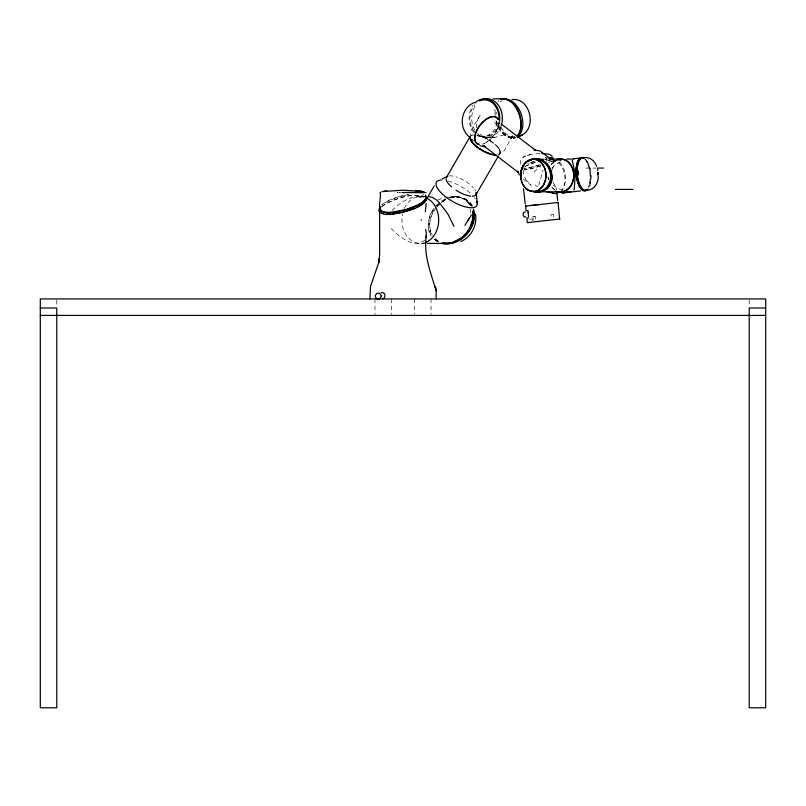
<?xml version="1.0" encoding="UTF-8"?>
<svg xmlns="http://www.w3.org/2000/svg" width="806" height="806" viewBox="0 0 806 806"><rect width="100%" height="100%" fill="white"/><g stroke="black" fill="none" stroke-linecap="round" stroke-linejoin="round"><path stroke-width="0.6" stroke-dasharray="4.03 3.02" d="M469.979 137.614L470.694 130.975L481.202 113.505M523.285 170.167L523.678 174.983L525.703 179.385M498.833 122.925L497.634 128.567M470.553 213.328L470.664 209.278M496.909 122.351L495.458 128.396L491.932 132.98L486.058 136.546L489.776 134.814L483.247 136.97L484.507 136.859L481.212 136.758L483.812 136.929M538.801 185.239L543.022 170.137M498.511 122.744L498.078 124.467A19.717 15.516 -90 0 1 495.176 130.622L491.952 134.128M589.025 186.136L590.193 180.594A16.332 6.71 84.7 0 0 589.287 168.111L587.292 162.49L584.662 158.782M589.901 186.035L591.07 180.494A16.332 6.71 84.7 0 0 590.153 168.021L586.899 160.243M552.533 169.703L553.641 164.827L553.269 160.716M497.584 154.913L504.324 150.581L513.09 134.884M523.618 168.575L524.212 167.033M497.876 127.983L494.521 134.481L489.262 140.274A16.18 8.544 -52.5 0 1 482.341 144.103M478.683 117.233L476.477 122.895L476.286 127.963M434.061 210.023C429.578 217.126 427.533 226.667 431.573 234.415M498.813 155.407C502.37 151.508 497.997 146.873 495.005 144.294M436.237 207.726C430.192 215.081 427.412 226.154 432.197 234.848M434.182 208.139C428.016 215.897 425.729 227.574 431.21 236.309M551.818 168.353L555.112 164.908L561.198 161.331M424.903 239.976C413.871 249.669 398.396 235.846 390.588 227.977M512.485 136.546C503.407 140.093 497.101 125.494 492.829 119.177M534.166 172.081L540.494 165.714M499.156 154.309L499.992 153.382L499.972 150.641M498.007 101.677L498.854 100.76M499.095 154.329L499.7 153.714M436.933 206.789L440.237 203.495M436.419 205.48L438.837 203.122M436.923 206.265L440.147 203.122L446.101 199.324M391.998 210.618C399.716 202.931 409.901 195.505 421.427 196.724M381.671 204.795C389.258 199.042 398.678 196.281 407.917 194.488M381.671 206.477C393.882 198.548 409.992 192.866 424.55 196.432M441.184 202.81L446.071 199.737M539.748 153.432C532.816 154.278 516.757 154.44 521.321 165.663M444.872 199.263L440.811 201.732L446.927 198.276M525.331 156.223L523.165 157.271M472.225 134.985L471.117 135.448L474.271 134.693M437.87 199.848L444.821 197.712M504.143 134.874L494.39 137.554L486.058 137.735M515.115 137.161L509.986 137.766L512.888 137.745M535.224 161.029L532.071 162.107A17.581 2.599 -17.3 0 0 527.587 163.85M535.365 162.359L532.222 163.437A17.581 2.599 -17.3 0 0 524.756 166.54M541.028 165.744L529.391 169.109A16.342 2.418 -17.3 0 1 524.505 169.955M538.781 165.139L529.24 167.779A16.342 2.418 -17.3 0 1 524.353 168.625M515.759 137.594L513.09 138.39L514.581 138.39C503.841 139.035 497.725 127.61 495.458 118.613M450.302 198.075C458.977 194.961 469.747 198.971 473.414 207.616M450.453 197.279C458.564 195.223 468.639 198.004 472.235 206.135M450.494 197.641L457.234 196.664M527.094 155.578L528.575 155.165M528.776 155.105L530.368 154.671M449.204 197.581L455.773 196.684L463.682 198.629A21.762 18.86 -53.1 0 1 470.775 205.661M409.085 194.427L397.973 197.117L389.751 200.331A26.618 7.859 -14 0 0 382.538 204.784M514.671 136.869C508.284 138.098 503.649 132.033 501.07 127.036M446.01 197.399L455.773 196.684M553.662 161.039L561.389 160.142M557.964 160.525L561.107 160.182M533.098 220.673L533.008 216.764M534.65 216.582L535.244 216.522L535.527 219.101M553.269 214.507L553.772 217.066M532.665 216.804L535.244 216.522M553.45 214.487L550.911 214.769L551.334 218.648M529.874 219.202L532.061 218.96L532.252 220.512M492.325 137.735L494.37 137.554M417.417 243.412L419.18 243.372M423.845 196.684L418.878 196.755M485.202 137.745L487.801 137.745M585.861 168.081L595.916 168.081M450.876 196.755L453.657 196.755M421.729 243.341L425.397 243.412M512.415 137.04L515.215 137.05M453.174 196.684C459.894 196.573 467.611 199.425 469.999 206.245M417.417 196.684L422.938 198.155M490.27 137.766L482.542 136.053L478.27 132.647M456.891 197.047L461.213 197.591L467.067 200.261M511.709 137.755L506.692 135.952A17.863 10.226 66.7 0 1 501.806 131.378L498.763 126.592L496.567 121.212M455.924 196.664C462.946 196.835 469.505 201.379 471.883 208.029M477.364 135.076L488.003 139.287L496.295 145.503M479.238 135.499L477.545 135.116A17.128 6.287 30.2 0 1 495.146 144.375A17.128 6.287 30.2 0 1 499.065 154.369M562.638 190.458L556.724 187.929L552.674 184.604M479.61 135.63L488.093 139.347M423.059 194.427L424.057 194.82M511.76 138.158C504.949 135.962 500.818 129.393 498.289 123.076M425.487 196.916C413.619 192.745 400.532 197.47 389.369 202.044A27.082 7.989 -14 0 0 382.235 206.457M463.954 198.78L464.458 199.082M488.94 139.871L490.935 141.121M537.642 186.811L535.255 185.078M435.049 239.281L438.333 241.679M437.023 241.679L431.845 237.055M492.023 141.906L493.504 143.005M438.464 241.306L432.651 235.795M465.193 199.122L468.528 201.581L472.104 206.668M523.195 179.093L531.235 185.259L525.713 179.406M467.208 201.087L467.782 201.651M497.604 146.873L498.521 148.082M553.007 182.096L555.858 187.012L556.483 190.276M469.737 203.958L470.291 204.875M553.037 161.885L553.541 163.195M499.045 148.798L499.77 150.228M430.646 234.435C427.109 227.675 428.057 219.373 431.432 212.734A27.011 23.414 -53.1 0 1 433.981 208.573M498.854 121.797L499.498 123.65M495.287 117.505L494.693 110.009M546.438 158.46L546.8 161.633M495.126 113.545L495.075 111.722A23.132 13.239 66.7 0 1 495.146 109.979M496.224 112.094L496.254 114.19M749.217 300.104L749.217 305.988M431.029 298.925L431.029 314.229M414.536 298.925L414.536 314.229M391.464 298.925L391.464 314.229M374.971 298.925L374.971 314.229M56.783 300.104L56.783 305.988M552.775 160.334A16.352 10.055 83.6 0 1 564.492 170.872A16.352 10.055 83.6 0 1 561.621 190.347M544.906 159.719A16.342 2.418 -17.3 0 1 546.73 159.336M549.611 162.218A16.614 2.458 -17.3 0 1 548.554 162.731M540.262 165.976A16.614 2.458 -17.3 0 1 524.112 169.814M524.847 166.53A16.614 2.458 -17.3 0 1 535.768 162.258M544.745 159.82A16.614 2.458 -17.3 0 1 547.274 159.326M540.04 164.615A16.201 2.398 -17.3 0 1 524.283 168.353M529.764 163.064A16.201 2.398 -17.3 0 1 534.136 161.482M545.672 158.349A16.201 2.398 -17.3 0 1 546.861 158.127M554.689 189.722A16.352 12.876 90 0 1 551.294 186.267M548.503 179.738A16.352 12.876 90 0 1 548.09 176.826M551.143 164.756A16.352 12.876 90 0 1 555.203 160.747M585.599 159.356A16.201 6.66 84.7 0 1 590.566 172.806A16.201 6.66 84.7 0 1 588.712 187.576M584.763 159.084A16.604 6.831 84.7 0 1 588.43 187.052M551.757 161.341A16.352 10.055 83.6 0 1 563.515 170.6A16.352 10.055 83.6 0 1 561.863 190.206M555.646 190.438A16.352 12.876 -90 0 1 551.153 186.246M548.372 179.557A16.352 12.876 -90 0 1 548.05 177.37M551.193 164.636A16.352 12.876 -90 0 1 552.352 163.165M552.987 162.5A16.352 12.876 -90 0 1 555.163 160.787M484.235 143.549A16.352 8.634 -52.5 0 0 489.071 140.506C494.159 136.002 498.582 129.766 498.773 122.744A16.18 8.544 -52.5 0 0 498.692 121.656M501.433 124.97A19.475 15.324 -90 0 1 477.605 133.655M474.895 130.189A19.475 15.324 -90 0 1 476.92 103.672M499.448 122.2A19.475 15.324 -90 0 1 476.537 134.985M474.301 132.909A19.475 15.324 -90 0 1 472.941 105.425M491.982 134.179A18.478 14.538 90 0 1 478.331 135.086M474.764 132.073A18.478 14.538 90 0 1 474.704 104.679M404.29 208.553A23.364 18.387 -90 0 1 423.906 197.138M425.306 242.535A23.364 18.387 -90 0 1 407.373 236.662A23.364 18.387 -90 0 1 402.557 213.933M435.492 206.648A27.011 23.414 -53.1 0 1 437.154 204.855M437.729 241.478A21.762 18.86 -53.1 0 1 434.414 239.221M449.083 175.93A17.138 6.287 30.2 0 1 457.496 177.36M460.025 178.388A17.138 6.287 30.2 0 1 473.434 187.748M474.764 189.42A17.138 6.287 30.2 0 1 475.701 191.002M448.176 180.977A23.364 8.574 30.2 0 1 472.306 195.133M474.543 197.712A23.364 8.574 30.2 0 1 475.469 199.001M500.355 101.858A24.694 14.135 66.7 0 1 502.239 100.488M545.733 157.442L545.158 157.533L546.327 157.402L545.733 157.442"/><path stroke-width="1.21" d="M425.427 195.828L425.9 197.863L424.379 200.331A26.618 7.859 -14 0 1 416.239 205.661L405.761 209.57L392.683 212.109A21.379 6.307 -14 0 1 384.15 211.877C375.505 210.295 381.953 198.296 380.039 192.543L380.825 192.493M578.114 172.202L578.275 174.68A15.908 9.803 82.7 0 1 578.144 173.633L578.134 170.741M598.264 176.433C598.405 183.325 593.508 191.304 585.579 189.924M380.039 208.875L380.906 206.517M578.265 173.25L578.345 172.736M473.444 220.663L474.009 217.308L473.475 210.719M545.249 181.088L546.055 174.459M574.184 190.014L575.031 177.421A11.778 1.431 86.4 0 0 574.708 172.071L572.169 159.86M487.106 152.848C480.527 149.432 470.382 144.919 470.241 136.446A17.128 6.287 30.2 0 0 469.979 137.614L470.996 140.587M425.941 237.71L426.314 233.156L425.639 229.478M425.316 211.726L426.193 203.525M469.969 137.604L470.271 136.315L446.181 177.844M521.351 170.147L523.114 165.804L525.734 162.449M538.882 189.924L542.901 186.075L545.34 180.756M472.054 225.176L473.253 221.771M469.223 218.134L464.971 225.418M379.969 206.538L379.092 209.721C386.376 215.837 397.64 211.303 406.023 209.802C413.256 207.152 422.284 205.056 426.495 197.994L425.487 195.233M471.651 226.315C467.168 236.047 457.264 243.795 446.232 243.483M522.631 166.741C518.923 174.257 520.454 184.564 527.396 189.702L526.278 188.806M522.923 166.227C525.724 159.931 534.378 156.868 539.939 161.522A16.13 12.705 -89.9 0 1 541.793 163.245L544.785 168.242L546.065 174.701M434.243 185.874L427.543 197.399M475.963 194.699L498.249 156.384M468.135 220.552L471.409 214.92M517.986 135.831C526.6 123.197 517.23 96.307 500.194 99.007M552.483 159.094L553.158 158.359L552.493 157.523A16.342 2.418 -17.3 0 0 549.642 157.543M517.099 135.841L518.701 133.867A23.132 13.239 66.7 0 0 520.878 124.88C520.827 117.837 518.419 110.825 514.147 105.233A17.863 10.226 66.7 0 0 509.261 100.649L505.453 99.017L500.838 99.44M517.25 137.594C529.804 126.633 519.638 97.425 502.581 98.745M527.769 161.492L532.292 159.245M526.792 189.209L525.945 188.584C529.512 191.737 535.003 192.533 539.053 189.813A16.13 12.705 -89.9 0 1 536.544 190.962M474.321 102.564C460.498 108.105 457.999 128.094 469.646 137.211M460.871 241.528C471.288 237.115 477.364 225.186 475.5 214.154M522.369 134.854L519.588 136.154C537.673 130.32 531.013 97.385 512.032 99.551M442.313 178.821L447.723 176.292A17.138 6.287 30.2 0 0 446.736 176.937M414.768 208.17L404.018 211.857L392.623 213.933M536.615 190.992L536.534 191.012A16.14 12.694 89.9 0 1 534.005 191.506L534.025 191.506M420.994 192.543L421.508 192.463L419.936 192.533M381.923 191.596L403 190.176L423.986 191.586M537.743 192.211L540.766 191.778L546.146 188.957A16.332 14.538 75 0 0 551.364 178.307L550.669 171.587L547.596 165.492A17.541 15.606 75 0 0 537.521 159.054L534.499 158.812M383.999 191.213L386.749 190.871M582.244 158.228C588.602 155.679 594.737 160.465 596.631 166.328M533.018 205.268L525.462 206.114L526.016 206.054M579.413 158.137L572.854 158.873L573.691 158.772M566.87 192.443L562.104 192.966L580.451 190.931M531.688 205.419L535.899 204.946M537.31 204.795L558.064 202.477L559.606 219.031M534.318 205.127L538.892 204.613M557.017 202.598L558.064 202.477M527.93 210.507L526.066 210.709L525.552 206.104M525.331 211.918C521.814 211.464 522.57 218.174 525.895 216.955M528.736 217.761L526.872 217.973L527.396 222.617L559.908 219M429.074 196.755L432.399 197.319L436.469 199.979A16.563 4.917 53.4 0 1 439.31 202.649L447.904 214.033L453.959 226.295M553.41 193.128L546.78 191.818M421.075 192.543L422.102 192.533M422.475 192.533L423.12 192.533M493.01 98.846L500.355 98.826M557.117 159.135L560.21 159.125A16.352 12.876 -90 0 1 573.691 176.323A16.352 12.876 -90 0 1 558.87 191.626M566.608 159.044L571.273 159.044M552.715 159.135L560.21 159.125M597.175 168.081L603.472 168.081M615.371 189.41L632.972 189.41M542.549 191.798L561.46 191.798L555.747 191.798M566.427 191.757L571.091 191.757L566.83 191.375M403.393 192.543L425.961 192.543M427.412 243.412L443.854 243.412M40.3 308.013L56.783 308.013L56.783 707.789L40.3 707.789L40.3 298.925L765.7 298.925L765.7 707.789L749.217 707.789L749.217 308.013L765.7 308.013M40.3 315.408L765.7 315.408M397.318 192.493L397.872 192.493M399.564 192.493L400.139 192.493M401.872 192.493L402.456 192.493M404.209 192.503L404.944 192.503M406.687 192.503L407.262 192.503M408.974 192.513L409.68 192.513M411.06 192.513L411.876 192.513M413.962 192.523L413.196 192.513M415.201 192.523L416.037 192.523M416.954 192.523L417.82 192.533M418.566 192.533L419.463 192.533M495.66 154.893L491.126 154.299L482.895 150.813M541.753 153.402L549.329 154.339L552.13 155.961M539.395 159.114L543.697 159.326M443.562 243.261L452.206 242.525L460.599 238.375A27.011 23.414 -53.1 0 0 469.979 227.363L472.427 220.572L472.749 211.656M415.483 190.559L416.813 190.669M417.77 190.74L418.979 190.841M484.527 146.551L479.842 145.745M485.323 146.611L482.834 146.309L485.363 146.632L483.318 145.503L518.379 172.454M421.85 191.193L420.037 190.962M442.272 243.261C460.689 247.371 478.643 226.939 473.465 209.147M440.963 243.261C458.674 247.2 475.933 228.511 472.648 211.192M443.189 242.989L445.224 243.321M490.985 154.248L492.738 154.651M382.467 213.358L383.706 213.691M547.909 160.122L551.949 161.452M488.104 153.281L489.806 153.855M535.456 150.309L534.046 149.896L539.949 150.924L549.057 157.714M553.299 159.155L552.644 158.842A16.342 2.418 -17.3 0 0 549.793 158.863M539.597 161.341L541.793 163.255M480.074 149.12L482.23 150.46M380.654 212.431L381.45 212.935M538.932 160.837L539.194 161.009A16.09 12.765 89.3 0 1 539.939 161.522L538.932 160.837A16.14 12.694 89.9 0 0 525.633 162.57M539.194 161.009L539.939 161.522M477.041 146.984L479.399 148.697M501.201 123.973L535.325 150.118M476.83 146.833L472.568 142.803M472.225 139.599L473.082 140.345M518.55 172.514L517.704 171.164L519.356 174.882M471.147 140.889L472.477 142.682M523.336 185.299L523.265 185.189A16.13 12.705 -89.9 0 0 528.998 190.488A16.14 12.694 89.9 0 0 531.416 191.344L531.436 191.344A16.13 12.705 -89.9 0 0 533.995 191.455M425.911 197.5L426.263 199.586L424.681 202.044A27.082 7.989 -14 0 1 416.621 207.323M380.089 211.857L379.636 210.517L379.636 254.243L378.941 262.454L379.354 258.343L378.79 262.454L370.518 286.483L369.883 298.925M597.578 169.28L597.881 170.741M528.575 216.461L528.061 211.615L528.142 212.351M525.24 204.099L523.497 188.785M556.845 192.715L557.671 200.493M578.174 173.633L578.275 174.68M477.263 203.706L476.225 192.433A17.138 6.287 30.2 0 1 472.467 196.201M426.465 198.165L426.495 199.676C421.145 207.928 410.153 210.023 401.328 212.693C394.336 213.519 384.835 216.895 379.092 211.404L379.072 209.892M520.908 176.051L520.867 172.716A16.332 14.538 75 0 1 526.086 162.066L531.466 159.245L538.358 159.054A17.541 15.606 75 0 1 548.423 165.492L551.495 171.587L552.201 178.307A16.332 14.538 75 0 1 546.982 188.957L541.602 191.778L534.71 191.969A17.541 15.606 75 0 1 531.849 191.133M436.117 298.925L436.197 290.714L435.29 286.483L436.086 290.714C430.847 272.65 423.281 254.898 426.364 235.463M421.216 219.776L421.216 220.32M549.44 159.014A16.614 2.458 -17.3 0 1 551.818 158.913M552.352 158.984A16.614 2.458 -17.3 0 1 552.997 159.276M552.463 158.067A16.201 2.398 -17.3 0 1 552.533 158.54M547.969 157.946A16.201 2.398 -17.3 0 1 549.883 157.744M551.314 157.724A16.201 2.398 -17.3 0 1 551.828 157.795M559.787 159.104A16.352 12.876 90 0 1 573.781 175.547A16.352 12.876 90 0 1 559.566 191.667M584.179 157.764A17.561 7.224 84.7 0 0 580.3 158.52L578.174 162.127L577.005 167.668A16.332 6.71 84.7 0 0 577.922 180.151L579.907 185.773L582.537 189.481A17.561 7.224 84.7 0 0 587.765 189.652M587.645 189.067A16.201 6.66 84.7 0 1 577.529 176.171A16.201 6.66 84.7 0 1 583.564 158.057M582.023 157.533A17.561 7.224 84.7 0 0 579.433 158.611L577.308 162.228L576.129 167.769A16.332 6.71 84.7 0 0 577.046 180.242L579.03 185.874L581.66 189.571A17.561 7.224 84.7 0 0 586.899 189.742M584.269 190.72A16.604 6.831 84.7 0 1 576.743 177.955A16.604 6.831 84.7 0 1 578.819 159.507M579.383 158.812A16.604 6.831 84.7 0 1 581.982 157.633M586.254 190.075A16.604 6.831 84.7 0 1 585.619 190.458M557.823 193.329A16.352 10.055 83.6 0 1 552.17 192.513M540.232 191.717A16.604 14.78 75 0 1 535.799 191.818M530.731 160.072A16.604 14.78 75 0 1 532.081 159.568M534.962 159.014A16.604 14.78 75 0 1 536.443 158.984M537.934 159.114A16.604 14.78 75 0 1 540.876 159.87M543.657 161.25A16.604 14.78 75 0 1 544.957 162.157M546.166 163.205A16.604 14.78 75 0 1 548.302 165.643M549.198 167.013A16.604 14.78 75 0 1 549.974 168.464M550.609 169.975A16.604 14.78 75 0 1 551.475 173.109M551.697 174.701A16.604 14.78 75 0 1 551.526 179.426M551.193 180.937A16.604 14.78 75 0 1 550.73 182.408M549.43 185.128A16.604 14.78 75 0 1 547.667 187.506M531.144 159.659A16.412 14.609 75 0 1 550.377 173.421A16.412 14.609 75 0 1 536.302 191.657M521.139 174.539A16.412 14.609 75 0 1 521.2 172.988M521.391 171.466A16.412 14.609 75 0 1 522.751 167.124M523.467 165.804A16.412 14.609 75 0 1 524.283 164.575M525.21 163.457A16.412 14.609 75 0 1 526.227 162.449M527.336 161.563A16.412 14.609 75 0 1 529.804 160.152M535.537 191.969A17.541 15.606 75 0 1 533.622 191.475M545.299 180.897A16.13 12.705 -89.9 0 0 545.924 177.824A16.14 12.694 89.9 0 0 546.035 174.59A16.13 12.705 -89.9 0 0 544.796 168.252A16.14 12.694 89.9 0 0 541.763 163.306M544.241 183.687A16.13 12.705 -89.9 0 1 542.881 186.025A16.14 12.694 89.9 0 1 538.962 189.873M522.53 183.748A16.13 12.705 -89.9 0 1 521.502 169.613M545.289 180.927A16.14 12.694 89.9 0 1 544.241 183.718M478.301 144.264A16.352 8.634 -52.5 0 1 479.953 125.182A16.352 8.634 -52.5 0 1 497.886 118.885M479.308 144.314A16.18 8.544 -52.5 0 1 480.054 125.293A16.18 8.544 -52.5 0 1 498.209 119.741M482.854 99.561A19.475 15.324 -90 0 1 498.259 105.052A19.475 15.324 -90 0 1 501.433 124.97M475.077 102.886A19.475 15.324 -90 0 1 492.224 101.526A19.475 15.324 -90 0 1 499.579 121.253M479.58 100.952A18.478 14.538 90 0 1 499.015 119.197M425.951 197.813A23.364 18.387 -90 0 1 438.686 219.937A23.364 18.387 -90 0 1 426.122 242.213M495.962 155.064A17.128 6.287 30.2 0 1 480.819 149.624A17.128 6.287 30.2 0 1 470.271 139.116M470.593 196.13A17.138 6.287 30.2 0 1 456.015 190.226M451.572 186.891A17.138 6.287 30.2 0 1 446.05 178.982M476.779 201.49A23.364 8.574 30.2 0 1 452.811 201.581A23.364 8.574 30.2 0 1 439.451 180.232M440.59 180.06A23.364 8.574 30.2 0 1 441.829 180M390.547 214.084A21.702 6.408 -14 0 1 386.769 214.084M383.696 298.311A3.103 2.609 90 0 0 382.497 292.548A3.103 2.418 81.5 0 0 381.067 292.941M383.324 298.593A3.103 2.418 81.5 0 1 382.497 298.754M597.931 172.555L597.921 175.063L597.931 172.555M381.399 296.215L379.797 298.734A2.267 1.36 -34.7 0 1 378.971 299.127L377.148 299.006A2.589 1.814 53.8 0 1 376.422 298.522L375.354 296.709A2.871 2.861 -89.5 0 1 375.374 295.49L376.493 293.716A2.69 1.844 -53.2 0 1 377.228 293.263L378.991 293.152A2.186 1.35 35.4 0 1 379.636 293.434L381.399 296.215"/></g></svg>
